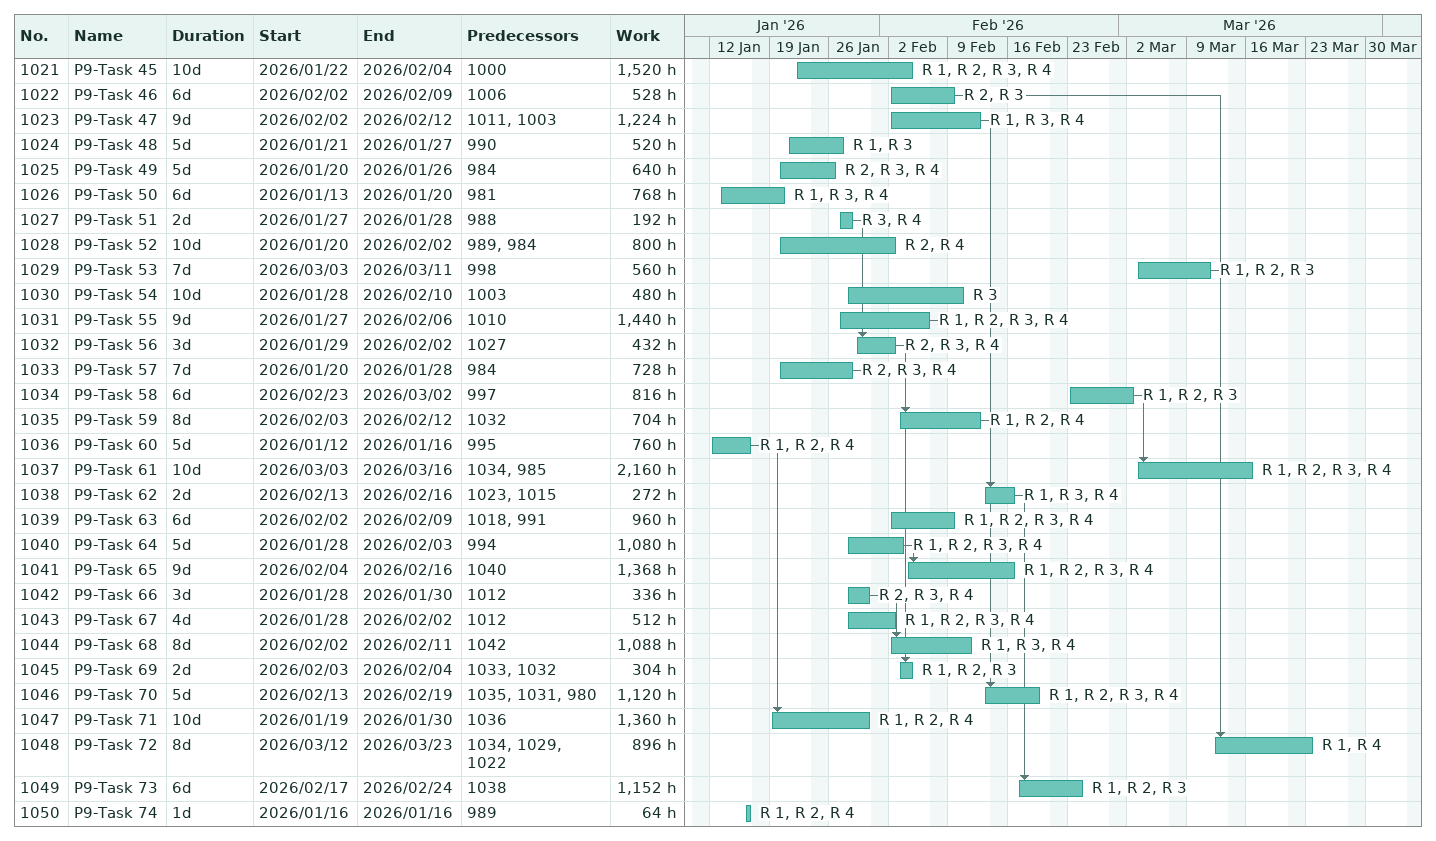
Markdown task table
| ID | Task | Duration | Start | Finish | Predecessors | Resources | Work (h) |
|---|---|---|---|---|---|---|---|
| 1021 | P9-Task 45 | 10d | 2026-01-22 | 2026-02-04 | 1000 | R 1, R 2, R 3, R 4 | 1520 |
| 1022 | P9-Task 46 | 6d | 2026-02-02 | 2026-02-09 | 1006 | R 2, R 3 | 528 |
| 1023 | P9-Task 47 | 9d | 2026-02-02 | 2026-02-12 | 1011, 1003 | R 1, R 3, R 4 | 1224 |
| 1024 | P9-Task 48 | 5d | 2026-01-21 | 2026-01-27 | 990 | R 1, R 3 | 520 |
| 1025 | P9-Task 49 | 5d | 2026-01-20 | 2026-01-26 | 984 | R 2, R 3, R 4 | 640 |
| 1026 | P9-Task 50 | 6d | 2026-01-13 | 2026-01-20 | 981 | R 1, R 3, R 4 | 768 |
| 1027 | P9-Task 51 | 2d | 2026-01-27 | 2026-01-28 | 988 | R 3, R 4 | 192 |
| 1028 | P9-Task 52 | 10d | 2026-01-20 | 2026-02-02 | 989, 984 | R 2, R 4 | 800 |
| 1029 | P9-Task 53 | 7d | 2026-03-03 | 2026-03-11 | 998 | R 1, R 2, R 3 | 560 |
| 1030 | P9-Task 54 | 10d | 2026-01-28 | 2026-02-10 | 1003 | R 3 | 480 |
| 1031 | P9-Task 55 | 9d | 2026-01-27 | 2026-02-06 | 1010 | R 1, R 2, R 3, R 4 | 1440 |
| 1032 | P9-Task 56 | 3d | 2026-01-29 | 2026-02-02 | 1027 | R 2, R 3, R 4 | 432 |
| 1033 | P9-Task 57 | 7d | 2026-01-20 | 2026-01-28 | 984 | R 2, R 3, R 4 | 728 |
| 1034 | P9-Task 58 | 6d | 2026-02-23 | 2026-03-02 | 997 | R 1, R 2, R 3 | 816 |
| 1035 | P9-Task 59 | 8d | 2026-02-03 | 2026-02-12 | 1032 | R 1, R 2, R 4 | 704 |
| 1036 | P9-Task 60 | 5d | 2026-01-12 | 2026-01-16 | 995 | R 1, R 2, R 4 | 760 |
| 1037 | P9-Task 61 | 10d | 2026-03-03 | 2026-03-16 | 1034, 985 | R 1, R 2, R 3, R 4 | 2160 |
| 1038 | P9-Task 62 | 2d | 2026-02-13 | 2026-02-16 | 1023, 1015 | R 1, R 3, R 4 | 272 |
| 1039 | P9-Task 63 | 6d | 2026-02-02 | 2026-02-09 | 1018, 991 | R 1, R 2, R 3, R 4 | 960 |
| 1040 | P9-Task 64 | 5d | 2026-01-28 | 2026-02-03 | 994 | R 1, R 2, R 3, R 4 | 1080 |
| 1041 | P9-Task 65 | 9d | 2026-02-04 | 2026-02-16 | 1040 | R 1, R 2, R 3, R 4 | 1368 |
| 1042 | P9-Task 66 | 3d | 2026-01-28 | 2026-01-30 | 1012 | R 2, R 3, R 4 | 336 |
| 1043 | P9-Task 67 | 4d | 2026-01-28 | 2026-02-02 | 1012 | R 1, R 2, R 3, R 4 | 512 |
| 1044 | P9-Task 68 | 8d | 2026-02-02 | 2026-02-11 | 1042 | R 1, R 3, R 4 | 1088 |
| 1045 | P9-Task 69 | 2d | 2026-02-03 | 2026-02-04 | 1033, 1032 | R 1, R 2, R 3 | 304 |
| 1046 | P9-Task 70 | 5d | 2026-02-13 | 2026-02-19 | 1035, 1031, 980 | R 1, R 2, R 3, R 4 | 1120 |
| 1047 | P9-Task 71 | 10d | 2026-01-19 | 2026-01-30 | 1036 | R 1, R 2, R 4 | 1360 |
| 1048 | P9-Task 72 | 8d | 2026-03-12 | 2026-03-23 | 1034, 1029, 1022 | R 1, R 4 | 896 |
| 1049 | P9-Task 73 | 6d | 2026-02-17 | 2026-02-24 | 1038 | R 1, R 2, R 3 | 1152 |
| 1050 | P9-Task 74 | 1d | 2026-01-16 | 2026-01-16 | 989 | R 1, R 2, R 4 | 64 |
